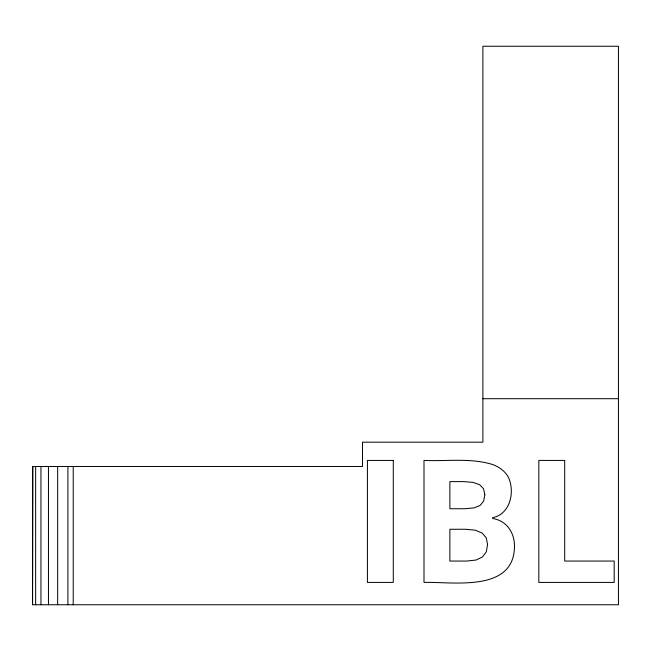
<?xml version="1.0" encoding="UTF-8"?>
<svg xmlns="http://www.w3.org/2000/svg" width="651" height="651" viewBox="0 0 651 651"><rect width="100%" height="100%" fill="white"/><g stroke="black" fill="none" stroke-linecap="round" stroke-linejoin="round"><path stroke-width="0.98" d="M32.55 604.755L32.55 466.482L362.509 466.482L362.509 442.184L482.887 442.184L482.887 46.245L618.45 46.245L618.45 604.755L32.55 604.755L32.9 466.482M482.887 398.705L618.45 398.705M73.221 466.482L73.221 604.755M67.907 466.482L67.907 604.755M57.654 466.482L57.654 604.755M48.459 466.482L48.459 604.755M40.956 466.482L40.956 604.755M35.642 466.482L35.642 604.755M514.461 547.035C513.631 592.784 452.266 581.563 423.996 582.425L423.996 460.42C446.863 461.478 470.616 457.645 492.872 464.594C499.293 467.06 505.152 471.178 508.431 477.378C515.169 491.928 510.27 514.274 492.595 517.667L492.595 518.497C506.885 520.58 514.908 533.226 514.461 547.035M487.583 544.448L486.313 551.796L482.497 556.971L476.011 560.039L466.726 561.056L449.865 561.056L449.865 529.263L465.888 529.263L475.385 530.215L482.163 533.063L486.232 537.807L487.583 544.448M484.832 494.711L483.644 501.164L480.072 505.477L473.944 507.918L464.887 508.732L449.865 508.732L449.865 481.61L463.471 481.61L473.065 482.383L479.657 484.702L483.538 488.706L484.832 494.711M393.285 460.42L367.416 460.42L367.416 582.425L393.285 582.425L393.285 460.42M564.694 460.42L538.825 460.42L538.825 582.425L614.186 582.425L614.186 561.056L564.694 561.056L564.694 460.42"/></g></svg>
